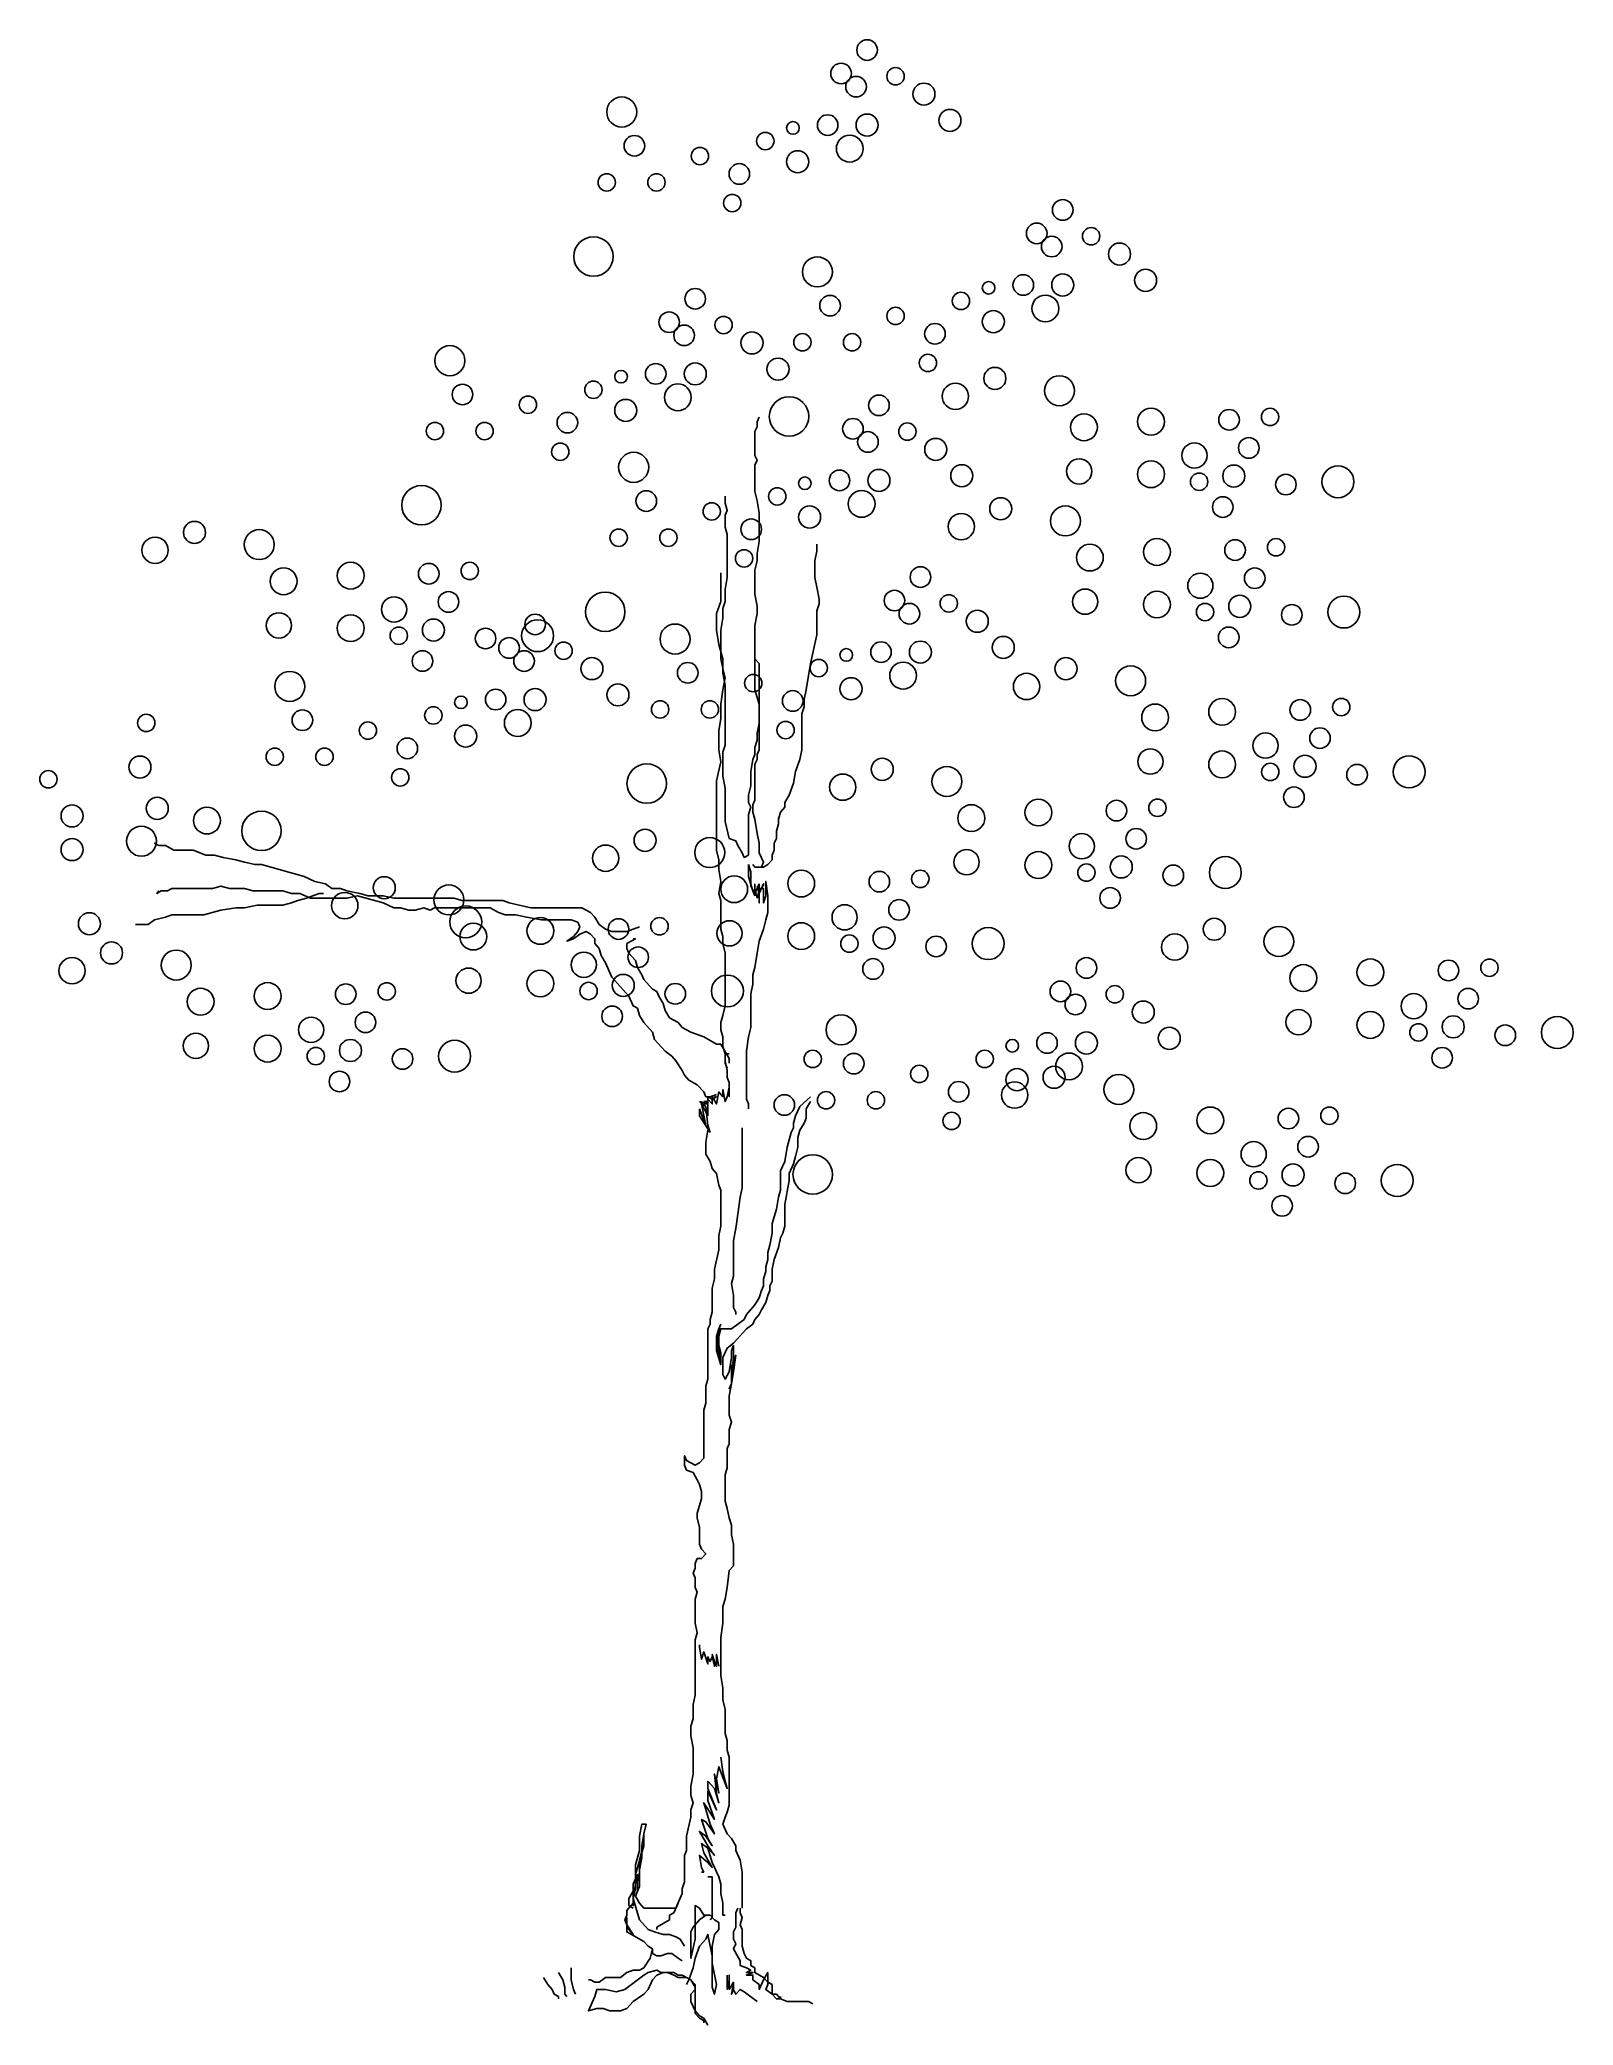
# Model space of a CAD drawing. Extents: x -1.33 to 1.78, y -0.05 to 3.98.
import ezdxf

# ---------------------------------------------------------------- set-up
doc = ezdxf.new("R2010")
doc.units = 0
doc.header["$LTSCALE"] = 100
doc.header["$MEASUREMENT"] = 0
doc.layers.add('P-ARVORE', color=2, linetype='CONTINUOUS')

msp = doc.modelspace()

# ---------------------------------------------------------------- linework, layer by layer
at = {"layer": 'P-ARVORE'}
for p, q in [((0.1091, 2.281), (0.1091, 2.3053)), ((0.1091, 2.3053), (0.1135, 2.2907)), ((0.1178, 2.2519), (0.1091, 2.281)), ((0.1135, 2.2907), (0.1135, 2.2616)), ((0.1135, 2.2616), (0.1221, 2.247)), ((0.1221, 2.2567), (0.1221, 2.2665)), ((0.1221, 2.2665), (0.1221, 2.2422)), ((0.1221, 2.247), (0.1308, 2.2665)), ((0.1265, 2.2373), (0.1221, 2.2567)), ((0.1308, 2.247), (0.1265, 2.2616)), ((0.1265, 2.2616), (0.1308, 2.2519)), ((0.1308, 2.2665), (0.1308, 2.247)), ((0.1221, 2.2422), (0.1178, 2.2519)), ((0.1308, 2.2519), (0.1265, 2.2373)), ((0.0615, 1.9218), (0.0615, 1.9024)), ((0.0615, 1.9218), (0.0701, 1.9218)), ((0.0701, 1.9218), (0.0615, 1.9218)), ((0.0615, 1.9024), (0.0658, 1.8926)), ((0.0225, 1.815), (0.0095, 1.8247)), ((0.0095, 1.8247), (0.0268, 1.8198)), ((0.0268, 1.7955), (0.0138, 1.8198)), ((0.0138, 1.8198), (0.0225, 1.7761)), ((0.0268, 1.8198), (0.0182, 1.8247)), ((0.0182, 1.8247), (0.0268, 1.8247)), ((0.0268, 1.8198), (0.0182, 1.8198)), ((0.0182, 1.8198), (0.0268, 1.8198)), ((0.0268, 1.7761), (0.0225, 1.815)), ((0.0268, 1.8247), (0.0268, 1.8344)), ((0.0268, 1.8344), (0.0355, 1.8295)), ((0.0268, 1.8295), (0.0268, 1.7955)), ((0.0355, 1.8295), (0.0442, 1.8344)), ((0.0442, 1.8344), (0.0398, 1.8344)), ((0.0225, 1.7761), (0.0095, 1.8101)), ((0.0095, 1.8101), (0.0095, 1.7955)), ((0.0095, 1.7955), (0.0312, 1.7616)), ((0.0312, 1.7616), (0.0268, 1.7761)), ((0.0485, 1.3635), (0.0528, 1.3732)), ((0.0528, 1.3732), (0.0485, 1.3635)), ((0.0442, 1.3489), (0.0485, 1.3295)), ((0.0442, 1.3198), (0.0442, 1.3489)), ((0.0485, 1.3295), (0.0528, 1.3149)), ((0.0528, 1.2907), (0.0442, 1.3198)), ((0.0528, 1.3149), (0.0528, 1.2907)), ((-0.3067, 0.0479), (-0.2981, 0.0333)), ((-0.2764, 0.0576), (-0.2678, 0.043)), ((-0.2678, 0.043), (-0.2634, 0.0284)), ((-0.2504, 0.0673), (-0.2504, 0.043)), ((-0.2504, 0.043), (-0.2461, 0.0236)), ((-0.2981, 0.0333), (-0.2894, 0.0236)), ((-0.2894, 0.0236), (-0.2851, 0.0139)), ((-0.2851, 0.0139), (-0.2764, 0.009)), ((-0.2764, 0.009), (-0.2764, 0.0042)), ((-0.2634, 0.0284), (-0.2634, 0.0139)), ((-0.2634, 0.0139), (-0.2591, 0.009)), ((-0.2461, 0.0236), (-0.2418, 0.0139))]:
    msp.add_line(p, q, dxfattribs=at)
for points in [[(0.1351, 2.3004), (0.1395, 2.3101), (0.1308, 2.3296), (0.1308, 2.349), (0.1265, 2.3684), (0.1221, 2.3975), (0.1178, 2.4121), (0.1178, 2.4267), (0.1221, 2.4364), (0.1221, 2.5092), (0.1265, 2.5189), (0.1265, 2.5286), (0.1308, 2.5383), (0.1308, 2.7131), (0.1221, 2.7228), (0.1221, 2.7908), (0.1265, 2.815), (0.1265, 2.8296), (0.1221, 2.8539), (0.1221, 2.9024), (0.1265, 2.9218), (0.1265, 2.9364), (0.1308, 2.9607), (0.1308, 3.0189), (0.1265, 3.0432), (0.1221, 3.0626), (0.1221, 3.116), (0.1265, 3.1257), (0.1221, 3.1354), (0.1221, 3.184), (0.1265, 3.1937), (0.1265, 3.2034), (0.1308, 3.2131)], [(0.0528, 2.8976), (0.0528, 2.8393), (0.0442, 2.815), (0.0442, 2.7811), (0.0485, 2.7519), (0.0572, 2.7228), (0.0572, 2.7034), (0.0528, 2.7228), (0.0528, 2.7811), (0.0572, 2.8053), (0.0572, 2.8247), (0.0615, 2.8393), (0.0615, 2.8636), (0.0658, 2.8879), (0.0658, 2.9752), (0.0615, 2.9898), (0.0615, 3.0141), (0.0658, 3.0238), (0.0615, 3.0384), (0.0615, 3.0529)], [(0.2478, 2.9558), (0.2478, 2.9413), (0.2434, 2.9218), (0.2434, 2.8879), (0.2478, 2.8684), (0.2521, 2.8442), (0.2521, 2.8345), (0.2478, 2.8199), (0.2478, 2.7713), (0.2348, 2.7131), (0.2304, 2.6888), (0.2261, 2.6597), (0.2218, 2.6403), (0.2218, 2.6257), (0.2174, 2.6111), (0.2174, 2.5383), (0.2131, 2.5189), (0.2044, 2.4946), (0.2001, 2.4704), (0.1914, 2.4461), (0.1828, 2.4315), (0.1828, 2.4218), (0.1741, 2.4121), (0.1698, 2.3975), (0.1698, 2.3878), (0.1655, 2.3733), (0.1655, 2.3587), (0.1611, 2.349), (0.1611, 2.3344), (0.1568, 2.3247), (0.1568, 2.315), (0.1481, 2.3053), (0.1395, 2.3004), (0.1221, 2.3004), (0.1178, 2.3053)], [(0.1221, 2.7374), (0.1221, 2.6597), (0.1308, 2.6306), (0.1308, 2.5917), (0.1265, 2.5723), (0.1265, 2.5577), (0.1221, 2.5432), (0.1221, 2.5286), (0.1178, 2.5189), (0.1135, 2.4946), (0.1135, 2.4655), (0.1091, 2.4461), (0.1091, 2.4315), (0.1135, 2.4218), (0.1091, 2.4072), (0.1091, 2.3247), (0.1005, 2.3199), (0.0961, 2.3296), (0.0875, 2.3441), (0.0831, 2.3538), (0.0701, 2.3587), (0.0615, 2.3927), (0.0615, 2.4606), (0.0572, 2.4849), (0.0572, 2.5335), (0.0615, 2.548), (0.0615, 2.6694), (0.0572, 2.6937), (0.0572, 2.7034), (0.0615, 2.684), (0.0572, 2.6597), (0.0528, 2.6306), (0.0528, 2.6014), (0.0485, 2.5772), (0.0485, 2.5383), (0.0528, 2.514), (0.0442, 2.4752), (0.0442, 2.3344), (0.0485, 2.315), (0.0485, 2.2956), (0.0528, 2.2713), (0.0485, 2.247)], [(-0.1118, 2.1791), (-0.1378, 2.1694), (-0.1681, 2.1694), (-0.1811, 2.1742), (-0.1941, 2.1839), (-0.2028, 2.1985), (-0.2114, 2.2082), (-0.2288, 2.2179), (-0.3327, 2.2179), (-0.3761, 2.2276), (-0.3891, 2.2325), (-0.4714, 2.2325), (-0.4887, 2.2373), (-0.61, 2.2373), (-0.6317, 2.2422), (-0.662, 2.2422), (-0.6793, 2.247), (-0.7053, 2.2519), (-0.7183, 2.2567), (-0.7356, 2.2567), (-0.7486, 2.2665), (-0.7703, 2.2713), (-0.7919, 2.281), (-0.8786, 2.3053), (-0.8916, 2.3053), (-0.9132, 2.3101), (-0.9306, 2.315), (-0.9566, 2.3199), (-0.9739, 2.3247), (-0.9912, 2.3247), (-1.0172, 2.3344), (-1.0562, 2.3344), (-1.0735, 2.3441), (-1.0865, 2.3441), (-1.0952, 2.349), (-1.0909, 2.349)], [(0.0442, 1.8392), (0.0312, 1.8344), (0.0225, 1.8344), (0.0182, 1.8441), (0.0052, 1.8587), (-0.0122, 1.8684), (-0.0208, 1.8781), (-0.0252, 1.8878), (-0.0382, 1.9072), (-0.0468, 1.9169), (-0.0598, 1.9266), (-0.0815, 1.9509), (-0.0858, 1.9655), (-0.1031, 1.9849), (-0.1118, 1.9994), (-0.1161, 2.014), (-0.1248, 2.0189), (-0.1335, 2.0383), (-0.1681, 2.0771), (-0.1811, 2.1063), (-0.1898, 2.1208), (-0.1941, 2.1354), (-0.2028, 2.1451), (-0.2028, 2.1548), (-0.2114, 2.1645), (-0.2201, 2.1694), (-0.2331, 2.1645), (-0.2461, 2.1548), (-0.2591, 2.1499), (-0.2461, 2.1597), (-0.2374, 2.1694), (-0.2331, 2.1791), (-0.2374, 2.1888), (-0.2504, 2.1936), (-0.3111, 2.1936), (-0.3414, 2.1985), (-0.3631, 2.2033), (-0.3847, 2.2033), (-0.3977, 2.2082), (-0.4151, 2.2179), (-0.5277, 2.2179), (-0.5364, 2.2131), (-0.5493, 2.2179), (-0.5667, 2.2131), (-0.5797, 2.2131), (-0.597, 2.2179), (-0.61, 2.2179), (-0.6317, 2.2276), (-0.6836, 2.2422), (-0.7053, 2.2373), (-0.779, 2.2373), (-0.8006, 2.247), (-0.8179, 2.247), (-0.8353, 2.2519), (-0.8959, 2.2519), (-0.9132, 2.2567), (-0.9436, 2.2567), (-0.9609, 2.2616), (-0.9782, 2.2567), (-1.0605, 2.2567), (-1.0692, 2.2519), (-1.0822, 2.2519), (-1.0909, 2.247), (-1.0865, 2.2519)], [(0.1395, 2.2616), (0.1395, 2.2665), (0.1308, 2.247), (0.1308, 2.2276), (0.1308, 2.2567), (0.1395, 2.2567), (0.1395, 2.2276), (0.1438, 2.2422), (0.1438, 2.2713), (0.1481, 2.2422), (0.1481, 2.2082), (0.1438, 2.1936), (0.1395, 2.1742), (0.1308, 2.1499), (0.1265, 2.1257), (0.1221, 2.0965), (0.1178, 2.082), (0.1178, 2.0626), (0.1135, 2.0431), (0.1135, 1.9752), (0.1091, 1.9558), (0.1048, 1.9266), (0.1048, 1.8295), (0.1091, 1.8198), (0.1091, 1.8101)], [(-0.753, 2.247), (-0.7616, 2.247), (-0.7876, 2.2373), (-0.8049, 2.2325), (-0.8179, 2.2276), (-0.8353, 2.2228), (-0.8873, 2.2228), (-0.9132, 2.2179), (-0.9306, 2.2179), (-0.9609, 2.2131), (-0.9956, 2.2033), (-1.0605, 2.2033), (-1.0735, 2.1985), (-1.0952, 2.1936), (-1.1082, 2.1839), (-1.1342, 2.1839)], [(0.0485, 2.247), (0.0528, 2.2325), (0.0528, 2.1742), (0.0572, 2.1597), (0.0572, 2.1451), (0.0615, 2.1257), (0.0615, 2.0189), (0.0572, 1.9994), (0.0528, 1.9849), (0.0528, 1.9703), (0.0572, 1.9558), (0.0572, 1.9363), (0.0615, 1.9218), (0.0615, 1.9072), (0.0658, 1.8878), (0.0658, 1.8732), (0.0701, 1.8635), (0.0701, 1.8344), (0.0701, 1.8538), (0.0658, 1.8344), (0.0615, 1.8247), (0.0572, 1.849), (0.0572, 1.8344), (0.0485, 1.8441), (0.0442, 1.8198), (0.0355, 1.8344), (0.0355, 1.8198), (0.0268, 1.8295)], [(0.0701, 1.9024), (0.0701, 1.9121), (0.0528, 1.9412), (0.0442, 1.9412), (0.0182, 1.9558), (-0.0078, 1.9655), (-0.0252, 1.9752), (-0.0338, 1.9849), (-0.0512, 1.9946), (-0.0598, 2.0092), (-0.0641, 2.0237), (-0.0728, 2.0383), (-0.0771, 2.048), (-0.0858, 2.0528), (-0.1031, 2.0723), (-0.1075, 2.082), (-0.1161, 2.0965), (-0.1205, 2.1111), (-0.1335, 2.1257), (-0.1378, 2.1354), (-0.1378, 2.1451), (-0.1205, 2.1548), (-0.1248, 2.1548)], [(0.2348, 1.8344), (0.2131, 1.815), (0.2044, 1.7955), (0.2001, 1.781), (0.2001, 1.7713), (0.1958, 1.7616), (0.1871, 1.7324), (0.1828, 1.7033), (0.1741, 1.6839), (0.1741, 1.6451), (0.1698, 1.6305), (0.1655, 1.6062), (0.1568, 1.5771), (0.1568, 1.5577), (0.1525, 1.5334), (0.1481, 1.5188), (0.1481, 1.5043), (0.1438, 1.4897), (0.1438, 1.48), (0.1395, 1.4654), (0.1395, 1.4509), (0.1351, 1.4412), (0.1308, 1.4266), (0.1221, 1.412), (0.1048, 1.3926), (0.1005, 1.3829), (0.0745, 1.3635), (0.0485, 1.3635), (0.0442, 1.3246), (0.0528, 1.3052), (0.0528, 1.2907), (0.0485, 1.3198), (0.0442, 1.3441), (0.0485, 1.3635), (0.0442, 1.3489), (0.0528, 1.3635), (0.0485, 1.3489), (0.0485, 1.3149), (0.0528, 1.2955)], [(0.2348, 1.8247), (0.2261, 1.8101), (0.2261, 1.7907), (0.2218, 1.781), (0.2131, 1.7664), (0.2088, 1.7519), (0.2088, 1.7324), (0.2044, 1.713), (0.2001, 1.6985), (0.1914, 1.679), (0.1914, 1.6645), (0.1828, 1.6159), (0.1828, 1.5722), (0.1785, 1.5577), (0.1741, 1.548), (0.1698, 1.5285), (0.1611, 1.5043), (0.1568, 1.4848), (0.1568, 1.4606), (0.1525, 1.4509), (0.1525, 1.4412), (0.1481, 1.4314), (0.1438, 1.4169), (0.1351, 1.4023), (0.1308, 1.3926), (0.1221, 1.3829), (0.1178, 1.3732), (0.1048, 1.3635), (0.0788, 1.3344), (0.0658, 1.3246), (0.0572, 1.3052), (0.0572, 1.2712), (0.0615, 1.2615), (0.0701, 1.2761), (0.0745, 1.3052), (0.0745, 1.3198), (0.0788, 1.3295), (0.0788, 1.3052), (0.0745, 1.2664), (0.0745, 1.2615)], [(0.0268, 1.7664), (0.0225, 1.7421), (0.0225, 1.7179), (0.0312, 1.7033), (0.0355, 1.6887), (0.0442, 1.679), (0.0485, 1.6548), (0.0528, 1.6451), (0.0528, 1.5722), (0.0485, 1.5528), (0.0485, 1.5237), (0.0398, 1.4848), (0.0398, 1.4654), (0.0355, 1.446), (0.0355, 1.3975), (0.0312, 1.3829), (0.0312, 1.3732), (0.0268, 1.3635), (0.0268, 1.2615), (0.0225, 1.247), (0.0225, 1.213), (0.0182, 1.1984), (0.0182, 1.1013), (0.0095, 1.0916), (0.0008, 1.0868), (-0.0165, 1.0965), (-0.0208, 1.1062), (-0.0208, 1.0868), (-0.0165, 1.0771), (-0.0035, 1.0722), (0.0052, 1.0576), (0.0095, 1.0479), (0.0138, 1.0334), (0.0138, 1.0188), (0.0052, 0.9897), (0.0052, 0.98), (0.0095, 0.9605), (0.0095, 0.9266), (0.0138, 0.9168), (0.0225, 0.9071), (0.0138, 0.8974), (0.0052, 0.8974), (0.0008, 0.8877), (0.0008, 0.878), (-0.0035, 0.8683), (0.0008, 0.8586), (0.0008, 0.8392), (0.0052, 0.8295), (0.0008, 0.8149), (0.0008, 0.7664), (0.0052, 0.7469), (0.0008, 0.7324), (0.0008, 0.6207), (-0.0035, 0.6013), (-0.0035, 0.5722), (-0.0078, 0.5576), (-0.0078, 0.5382), (-0.0035, 0.5139), (-0.0035, 0.4605), (-0.0078, 0.4362), (-0.0078, 0.4168), (-0.0035, 0.4023), (-0.0078, 0.3877), (-0.0078, 0.3731), (-0.0165, 0.3343), (-0.0165, 0.3052), (-0.0208, 0.2954), (-0.0208, 0.242), (-0.0252, 0.2275), (-0.0252, 0.2178), (-0.0382, 0.1886), (-0.1031, 0.1886), (-0.1118, 0.1984), (-0.1205, 0.2129), (-0.1161, 0.2226), (-0.1118, 0.2323), (-0.1118, 0.2663), (-0.1075, 0.2906), (-0.1075, 0.3149), (-0.1031, 0.3391), (-0.1031, 0.3149), (-0.1205, 0.2566), (-0.1205, 0.2275), (-0.1205, 0.242), (-0.1205, 0.2323), (-0.1248, 0.2226), (-0.1335, 0.2081), (-0.1335, 0.1935), (-0.1248, 0.1886)], [(0.0961, 1.7713), (0.0961, 1.6499), (0.0918, 1.6305), (0.0875, 1.5965), (0.0831, 1.5674), (0.0788, 1.5431), (0.0788, 1.4703), (0.0745, 1.4557), (0.0788, 1.4314), (0.0788, 1.4072), (0.0831, 1.3975), (0.0831, 1.3926)], [(0.0745, 1.2518), (0.0788, 1.2761), (0.0831, 1.3101), (0.0745, 1.2858), (0.0745, 1.2518), (0.0701, 1.2421), (0.0745, 1.2518), (0.0745, 1.2664), (0.0745, 1.2518), (0.0701, 1.2276), (0.0701, 1.1887), (0.0745, 1.1741), (0.0701, 1.1596), (0.0701, 1.1305), (0.0658, 1.1207), (0.0658, 1.0819), (0.0615, 1.0673), (0.0615, 1.0139), (0.0658, 0.9994), (0.0701, 0.98), (0.0745, 0.9654), (0.0745, 0.946), (0.0788, 0.9266), (0.0788, 0.8829), (0.0701, 0.8732), (0.0658, 0.8392), (0.0615, 0.8149), (0.0572, 0.8003), (0.0572, 0.7664), (0.0528, 0.7372), (0.0528, 0.6596), (0.0572, 0.6353), (0.0572, 0.611), (0.0615, 0.5916), (0.0615, 0.543), (0.0658, 0.5285), (0.0658, 0.5091), (0.0701, 0.4945), (0.0701, 0.3974), (0.0658, 0.3828), (0.0615, 0.3731), (0.0572, 0.3586), (0.0658, 0.3391), (0.0745, 0.3294), (0.0831, 0.3149), (0.0831, 0.3052), (0.0918, 0.2857), (0.0961, 0.2615), (0.0961, 0.1886)], [(0.0485, 0.679), (0.0442, 0.7032), (0.0442, 0.679), (0.0398, 0.6887), (0.0355, 0.7032), (0.0398, 0.679), (0.0355, 0.6984), (0.0312, 0.6887), (0.0268, 0.6984), (0.0268, 0.6838), (0.0182, 0.7081), (0.0138, 0.6935), (0.0095, 0.7178), (0.0095, 0.7227)], [(0.0528, 0.4945), (0.0572, 0.4654), (0.0615, 0.4459), (0.0658, 0.4314), (0.0485, 0.4751), (0.0442, 0.4508), (0.0485, 0.4217), (0.0398, 0.4605), (0.0442, 0.4217), (0.0485, 0.4023), (0.0398, 0.4314), (0.0268, 0.4459), (0.0268, 0.4314), (0.0442, 0.3877), (0.0268, 0.4265), (0.0268, 0.4071), (0.0398, 0.3683), (0.0182, 0.4023), (0.0312, 0.3586), (0.0398, 0.3391), (0.0225, 0.3634), (0.0138, 0.3683), (0.0268, 0.3294), (0.0355, 0.3149), (0.0225, 0.3343), (0.0095, 0.344), (0.0268, 0.3149), (0.0398, 0.2954), (0.0268, 0.31)], [(0.0138, 0.2615), (0.0182, 0.2615), (0.0138, 0.2712), (0.0095, 0.2954), (0.0268, 0.2809), (0.0355, 0.2712), (0.0182, 0.3003), (0.0138, 0.3197), (0.0268, 0.31), (0.0355, 0.2809), (0.0485, 0.2518), (0.0528, 0.2372), (0.0528, 0.2178), (0.0572, 0.1984), (0.0572, 0.1741), (0.0615, 0.1741)], [(-0.0208, 0.111), (-0.0295, 0.1255), (-0.0382, 0.1304), (-0.0512, 0.1352), (-0.0641, 0.1352), (-0.0815, 0.1401), (-0.0945, 0.145), (-0.1118, 0.1644), (-0.1248, 0.2081), (-0.1205, 0.2275), (-0.1248, 0.2081), (-0.1248, 0.1935), (-0.1248, 0.2372), (-0.1161, 0.2566), (-0.1205, 0.2372), (-0.1248, 0.2081), (-0.1248, 0.1984), (-0.1378, 0.1838), (-0.1378, 0.1741), (-0.1421, 0.1644), (-0.1378, 0.1547), (-0.1248, 0.1352), (-0.1378, 0.1498), (-0.1378, 0.1692), (-0.1378, 0.1401), (-0.1031, 0.1207), (-0.0945, 0.111), (-0.0858, 0.1061)], [(0.0268, 0.2518), (0.0355, 0.2518), (0.0355, 0.1692), (0.0312, 0.1644)], [(-0.0338, 0.1984), (-0.0425, 0.1789), (-0.0512, 0.1741), (-0.0512, 0.1644), (-0.0771, 0.1498), (-0.0771, 0.145)], [(-0.0165, 0.0333), (-0.0122, 0.043), (-0.0035, 0.0673), (0.0008, 0.0867), (0.0095, 0.111), (0.0225, 0.1255), (0.0268, 0.1352), (0.0355, 0.0916), (0.0355, 0.0284), (0.0398, 0.0139), (0.0442, 0.0333), (0.0355, 0.077), (0.0355, 0.111), (0.0398, 0.1352), (0.0485, 0.145), (0.0485, 0.1595), (0.0398, 0.1644), (0.0312, 0.1741), (0.0182, 0.1741), (0.0095, 0.1886), (0.0008, 0.1935), (0.0008, 0.1255), (-0.0078, 0.0867), (-0.0078, 0.1401), (-0.0035, 0.1498), (0.0095, 0.1644), (0.0225, 0.1741)], [(0.0875, 0.1886), (0.0831, 0.1789), (0.0831, 0.1498), (0.0788, 0.1401), (0.0788, 0.1255), (0.0831, 0.1158), (0.0788, 0.1061), (0.0918, 0.0818), (0.0918, 0.0721), (0.1048, 0.0673), (0.1135, 0.0624), (0.1048, 0.0576), (0.1178, 0.0576), (0.1048, 0.0527), (0.1178, 0.0527), (0.1178, 0.043), (0.1308, 0.0333), (0.1308, 0.0236), (0.1395, 0.043), (0.1481, 0.0576), (0.1481, 0.0333), (0.1438, 0.0236), (0.1568, 0.0139), (0.1655, 0.0042), (0.1741, 0.0042), (0.1871, -0.0007), (0.2304, -0.0007), (0.2391, -0.0055)], [(0.0918, 0.1886), (0.0918, 0.1789), (0.0961, 0.1692), (0.0918, 0.1547), (0.0961, 0.145), (0.0961, 0.111), (0.1005, 0.0964), (0.1048, 0.0867), (0.1135, 0.0818), (0.1135, 0.0721), (0.1221, 0.0673), (0.1221, 0.0576), (0.1395, 0.0479), (0.1481, 0.0381), (0.1568, 0.0333), (0.1568, 0.0139), (0.1655, 0.0139), (0.1741, 0.0042), (0.1741, 0.009)], [(-0.0252, 0.0818), (-0.0338, 0.0867), (-0.0468, 0.0964), (-0.0555, 0.0964), (-0.0685, 0.0916), (-0.0771, 0.0916), (-0.0858, 0.0964), (-0.0858, 0.1061), (-0.0901, 0.0867), (-0.1031, 0.0673), (-0.1118, 0.0624), (-0.1248, 0.0624), (-0.1378, 0.0576), (-0.1508, 0.0479), (-0.1811, 0.0479), (-0.1941, 0.0381), (-0.2028, 0.0381), (-0.2114, 0.043), (-0.2158, 0.043)], [(0.0268, -0.0492), (0.0182, -0.0347), (0.0095, -0.0298), (0.0008, -0.0201), (-0.0078, -0.0007), (-0.0078, 0.0139), (0.0008, 0.0236), (0.0008, 0.0333), (-0.0078, 0.043), (-0.0252, 0.0527), (-0.0338, 0.0527), (-0.0425, 0.0576), (-0.0641, 0.0576), (-0.0771, 0.0527), (-0.0858, 0.043), (-0.0945, 0.0236), (-0.1031, 0.0139), (-0.1248, -0.0007), (-0.1378, -0.0153), (-0.1508, -0.0201), (-0.1725, -0.0201), (-0.1854, -0.0153), (-0.1984, -0.0153), (-0.2158, -0.0201), (-0.2028, 0.009), (-0.1984, 0.0236), (-0.1811, 0.0236), (-0.1595, 0.0187), (-0.1421, 0.0236), (-0.1031, 0.0527), (-0.0945, 0.0576), (-0.0771, 0.0624), (-0.0685, 0.0576), (-0.0555, 0.0576), (-0.0425, 0.0527), (-0.0338, 0.0479), (-0.0165, 0.0479), (-0.0078, 0.043), (0.0008, 0.0284), (0.0008, -0.025), (0.0095, -0.0347), (0.0182, -0.0395), (0.0182, -0.0444)], [(0.1265, -0.0007), (0.1005, 0.0187), (0.0918, 0.0236), (0.0831, 0.0139), (0.0788, 0.0236), (0.0745, 0.0139), (0.0788, 0.0381), (0.0788, 0.0236), (0.0788, 0.0381), (0.0701, 0.0236), (0.0701, 0.0527), (0.0701, 0.043), (0.0658, 0.0236), (0.0658, 0.0527)]]:
    msp.add_lwpolyline(points, dxfattribs=at)
msp.add_lwpolyline([(-0.1161, 0.242), (-0.1161, 0.2226), (-0.1161, 0.242), (-0.1118, 0.2615), (-0.1118, 0.2857), (-0.1075, 0.3052), (-0.1075, 0.3149), (-0.1031, 0.3246), (-0.1031, 0.3391), (-0.0988, 0.3586), (-0.1075, 0.3586), (-0.1118, 0.3343), (-0.1118, 0.3052), (-0.1205, 0.276), (-0.1205, 0.2518)], close=True, dxfattribs=at)
at = {"layer": 'P-ARVORE', "linetype": 'CONTINUOUS'}
for centre, radius in [((0.3495, 3.9579), 0.0209), ((0.2967, 3.9103), 0.0209), ((0.4071, 3.9046), 0.0176), ((0.3271, 3.8836), 0.0209), ((0.4646, 3.8684), 0.0224), ((-0.148, 3.8322), 0.0305), ((0.3495, 3.8056), 0.0224), ((0.5174, 3.8151), 0.0224), ((0.1431, 3.7732), 0.0176), ((0.1991, 3.7998), 0.0128), ((0.2695, 3.8056), 0.0209), ((-0.1224, 3.7637), 0.0209), ((0.0104, 3.7427), 0.0176), ((0.2087, 3.7313), 0.0224), ((0.3143, 3.7579), 0.0272), ((-0.1784, 3.6894), 0.0176), ((-0.0776, 3.6894), 0.0176), ((0.0904, 3.7065), 0.0209), ((0.076, 3.6475), 0.0176), ((0.7462, 3.6335), 0.0209), ((0.6934, 3.5859), 0.0209), ((0.8038, 3.5802), 0.0176), ((-0.2055, 3.539), 0.04), ((0.7238, 3.5593), 0.0209), ((0.8613, 3.544), 0.0224), ((0.2487, 3.5079), 0.0305), ((0.9141, 3.4907), 0.0224), ((0.0009, 3.4533), 0.0209), ((0.5398, 3.4488), 0.0176), ((0.5958, 3.4755), 0.0128), ((0.6662, 3.4812), 0.0209), ((0.7462, 3.4812), 0.0224), ((-0.0519, 3.4057), 0.0209), ((0.2743, 3.4393), 0.0209), ((0.4071, 3.4184), 0.0176), ((0.6054, 3.4069), 0.0224), ((0.711, 3.4336), 0.0272), ((-0.0215, 3.3791), 0.0209), ((0.0584, 3.4), 0.0176), ((0.116, 3.3638), 0.0224), ((0.4871, 3.3822), 0.0209), ((-0.4966, 3.3277), 0.0305), ((0.2183, 3.365), 0.0176), ((0.3191, 3.365), 0.0176), ((-0.1495, 3.2953), 0.0128), ((-0.0791, 3.301), 0.0209), ((0.0009, 3.301), 0.0224), ((0.1688, 3.3105), 0.0224), ((0.4727, 3.3231), 0.0176), ((0.6085, 3.2916), 0.0224), ((-0.471, 3.2591), 0.0209), ((-0.2055, 3.2686), 0.0176), ((-0.0343, 3.2534), 0.0272), ((0.5285, 3.2554), 0.0267), ((0.7396, 3.2668), 0.0304), ((-0.3382, 3.2382), 0.0176), ((-0.2583, 3.202), 0.0209), ((-0.1399, 3.2267), 0.0224), ((0.1912, 3.2146), 0.04), ((0.3735, 3.2371), 0.0209), ((0.9252, 3.204), 0.0272), ((1.0835, 3.2078), 0.0209), ((1.1667, 3.2135), 0.0176), ((-0.527, 3.1848), 0.0176), ((-0.4262, 3.1848), 0.0176), ((0.3207, 3.1895), 0.0209), ((0.3511, 3.1628), 0.0209), ((0.4311, 3.1838), 0.0176), ((0.7892, 3.1926), 0.0272), ((-0.2727, 3.1429), 0.0176), ((0.4887, 3.1476), 0.0224), ((1.0132, 3.1354), 0.0256), ((1.1235, 3.1507), 0.0209), ((-0.1239, 3.1114), 0.0305), ((0.2935, 3.0848), 0.0209), ((0.3735, 3.0848), 0.0224), ((0.5415, 3.0943), 0.0224), ((0.7796, 3.1031), 0.0256), ((0.9252, 3.0974), 0.0272), ((1.0931, 3.0936), 0.0224), ((1.3043, 3.0821), 0.0324), ((-0.5542, 3.0344), 0.04), ((-0.0983, 3.0429), 0.0209), ((0.1672, 3.0524), 0.0176), ((0.2232, 3.079), 0.0128), ((0.3383, 3.0372), 0.0272), ((1.0228, 3.0821), 0.0176), ((1.1987, 3.0764), 0.0209), ((0.0344, 3.0219), 0.0176), ((0.2328, 3.0105), 0.0224), ((0.6205, 3.0273), 0.0224), ((0.7517, 3.0025), 0.0304), ((1.0707, 3.0307), 0.0209), ((-1.0144, 2.9792), 0.0224), ((-0.8832, 2.9545), 0.0304), ((-0.1543, 2.9686), 0.0176), ((-0.0535, 2.9686), 0.0176), ((0.1144, 2.9857), 0.0209), ((0.5405, 2.9911), 0.0267), ((-1.0944, 2.9431), 0.0267), ((0.1, 2.9267), 0.0176), ((0.8012, 2.9283), 0.0272), ((0.9372, 2.9397), 0.0272), ((1.0956, 2.9435), 0.0209), ((1.1787, 2.9492), 0.0176), ((-0.8337, 2.8802), 0.0272), ((-0.6977, 2.8917), 0.0272), ((-0.5394, 2.8955), 0.0209), ((-0.4562, 2.9012), 0.0176), ((0.4577, 2.8887), 0.0209), ((1.1355, 2.8864), 0.0209), ((0.4049, 2.8411), 0.0209), ((0.7917, 2.8388), 0.0256), ((0.9372, 2.8331), 0.0272), ((1.0252, 2.8712), 0.0256), ((-0.6097, 2.8231), 0.0256), ((-0.4994, 2.8383), 0.0209), ((-0.1815, 2.8182), 0.04), ((0.4353, 2.8144), 0.0209), ((0.5152, 2.8354), 0.0176), ((0.5728, 2.7992), 0.0224), ((1.0348, 2.8178), 0.0176), ((1.1052, 2.8293), 0.0224), ((1.2107, 2.8121), 0.0209), ((1.3163, 2.8178), 0.0324), ((-0.8433, 2.7907), 0.0256), ((-0.6977, 2.785), 0.0272), ((-0.6001, 2.7698), 0.0176), ((-0.5298, 2.7812), 0.0224), ((-0.4242, 2.7641), 0.0209), ((-0.3186, 2.7698), 0.0324), ((-0.3237, 2.7926), 0.0209), ((-0.0398, 2.763), 0.0305), ((1.0828, 2.7664), 0.0209), ((-0.5521, 2.7184), 0.0209), ((-0.3765, 2.745), 0.0209), ((-0.3461, 2.7183), 0.0209), ((-0.2661, 2.7393), 0.0176), ((0.3073, 2.7307), 0.0128), ((0.3777, 2.7364), 0.0209), ((0.4577, 2.7364), 0.0224), ((0.6256, 2.7459), 0.0224), ((-0.2086, 2.7031), 0.0224), ((-0.0142, 2.6945), 0.0209), ((0.2513, 2.704), 0.0176), ((0.4225, 2.6888), 0.0272), ((0.7527, 2.7029), 0.0224), ((0.8839, 2.6782), 0.0304), ((-0.8212, 2.6669), 0.0305), ((-0.4037, 2.6403), 0.0209), ((-0.3237, 2.6403), 0.0224), ((-0.1558, 2.6498), 0.0224), ((0.1186, 2.6735), 0.0176), ((0.3169, 2.6621), 0.0224), ((0.6728, 2.6668), 0.0267), ((-0.7956, 2.5984), 0.0209), ((-0.5301, 2.6079), 0.0176), ((-0.4741, 2.6346), 0.0128), ((-0.3589, 2.5927), 0.0272), ((-0.0702, 2.6202), 0.0176), ((0.0306, 2.6202), 0.0176), ((0.1986, 2.6374), 0.0209), ((0.9335, 2.6039), 0.0272), ((1.0694, 2.6153), 0.0272), ((1.2278, 2.6192), 0.0209), ((1.311, 2.6249), 0.0176), ((-1.1123, 2.5928), 0.0176), ((-0.6628, 2.5774), 0.0176), ((-0.4645, 2.566), 0.0224), ((0.1842, 2.5783), 0.0176), ((1.2678, 2.562), 0.0209), ((-0.8516, 2.5241), 0.0176), ((-0.7508, 2.5241), 0.0176), ((-0.5828, 2.5412), 0.0209), ((0.9239, 2.5144), 0.0256), ((1.1574, 2.5468), 0.0256), ((-1.1251, 2.5033), 0.0224), ((-0.5972, 2.4822), 0.0176), ((-0.0974, 2.4698), 0.04), ((0.3801, 2.4987), 0.0224), ((0.5112, 2.474), 0.0304), ((1.0694, 2.5087), 0.0272), ((1.167, 2.4935), 0.0176), ((1.2374, 2.5049), 0.0224), ((1.343, 2.4878), 0.0209), ((1.4485, 2.4935), 0.0324), ((-1.3107, 2.4786), 0.0176), ((0.3001, 2.4625), 0.0267), ((1.215, 2.4421), 0.0209), ((-1.2627, 2.4043), 0.0224), ((-1.0899, 2.4196), 0.0224), ((-0.9892, 2.3948), 0.0272), ((0.5608, 2.3997), 0.0272), ((0.6968, 2.4111), 0.0272), ((0.8551, 2.4149), 0.0209), ((0.9383, 2.4206), 0.0176), ((-1.1219, 2.3529), 0.0304), ((-0.8787, 2.3737), 0.04), ((-0.1008, 2.3546), 0.0224), ((0.8951, 2.3578), 0.0209), ((-1.2627, 2.3358), 0.0224), ((-0.1807, 2.3184), 0.0267), ((0.0304, 2.3298), 0.0304), ((0.7848, 2.3426), 0.0256), ((0.5512, 2.3102), 0.0256), ((0.6968, 2.3045), 0.0272), ((0.7943, 2.2893), 0.0176), ((0.8647, 2.3007), 0.0224), ((0.9703, 2.2835), 0.0209), ((1.0759, 2.2893), 0.0324), ((-0.6297, 2.2585), 0.0224), ((-0.4986, 2.2337), 0.0304), ((0.08, 2.2555), 0.0272), ((0.2159, 2.267), 0.0272), ((0.3743, 2.2708), 0.0209), ((0.4574, 2.2765), 0.0176), ((0.8423, 2.2378), 0.0209), ((-0.7097, 2.2223), 0.0267), ((-0.4645, 2.1891), 0.0324), ((0.3039, 2.1984), 0.0256), ((0.4143, 2.2136), 0.0209), ((-1.2275, 2.1853), 0.0224), ((-0.449, 2.1594), 0.0272), ((-0.313, 2.1709), 0.0272), ((-0.1547, 2.1747), 0.0209), ((-0.0715, 2.1804), 0.0176), ((0.0704, 2.166), 0.0256), ((0.2159, 2.1603), 0.0272), ((0.3839, 2.1565), 0.0224), ((0.595, 2.1451), 0.0324), ((1.0533, 2.1744), 0.0224), ((1.1844, 2.1496), 0.0304), ((-1.1827, 2.1263), 0.0224), ((-0.1147, 2.1175), 0.0209), ((0.3135, 2.1451), 0.0176), ((0.4894, 2.1394), 0.0209), ((0.9733, 2.1382), 0.0267), ((-1.2627, 2.0901), 0.0267), ((-1.0515, 2.1016), 0.0304), ((-0.4586, 2.0699), 0.0256), ((-0.225, 2.1023), 0.0256), ((0.3615, 2.0937), 0.0209), ((0.7943, 2.0958), 0.0209), ((1.234, 2.0753), 0.0272), ((1.37, 2.0868), 0.0272), ((1.5283, 2.0906), 0.0209), ((1.6115, 2.0963), 0.0176), ((-1.002, 2.0273), 0.0272), ((-0.866, 2.0387), 0.0272), ((-0.7077, 2.0425), 0.0209), ((-0.6245, 2.0482), 0.0176), ((-0.313, 2.0642), 0.0272), ((-0.2154, 2.049), 0.0176), ((-0.1451, 2.0604), 0.0224), ((-0.0395, 2.0433), 0.0209), ((0.0661, 2.049), 0.0324), ((0.7415, 2.0482), 0.0209), ((0.8518, 2.0425), 0.0176), ((1.5683, 2.0334), 0.0209), ((-0.1675, 1.9976), 0.0209), ((0.7719, 2.0216), 0.0209), ((0.9094, 2.0063), 0.0224), ((1.4579, 2.0182), 0.0256), ((-0.778, 1.9702), 0.0256), ((-0.6677, 1.9854), 0.0209), ((0.2968, 1.9702), 0.0305), ((0.9622, 1.953), 0.0224), ((1.2244, 1.9858), 0.0256), ((1.37, 1.9801), 0.0272), ((1.4675, 1.9649), 0.0176), ((1.5379, 1.9763), 0.0224), ((1.6435, 1.9592), 0.0209), ((1.7491, 1.9649), 0.0324), ((-1.0116, 1.9378), 0.0256), ((-0.866, 1.9321), 0.0272), ((-0.7684, 1.9168), 0.0176), ((-0.6981, 1.9283), 0.0224), ((-0.4869, 1.9168), 0.0324), ((0.6439, 1.9378), 0.0128), ((0.7143, 1.9435), 0.0209), ((0.7943, 1.9435), 0.0224), ((1.5155, 1.9135), 0.0209), ((-0.5925, 1.9111), 0.0209), ((0.2392, 1.9111), 0.0176), ((0.3224, 1.9016), 0.0209), ((0.4552, 1.8807), 0.0176), ((0.5879, 1.9111), 0.0176), ((0.7287, 1.874), 0.0224), ((0.7591, 1.8959), 0.0272), ((-0.7204, 1.8654), 0.0209), ((0.5351, 1.8445), 0.0209), ((0.6487, 1.8378), 0.0267), ((0.6535, 1.8692), 0.0224), ((0.8599, 1.8493), 0.0304), ((0.1817, 1.8178), 0.0208), ((0.2664, 1.8273), 0.0176), ((0.3672, 1.8273), 0.0176), ((1.0454, 1.7864), 0.0272), ((1.2869, 1.796), 0.0176), ((0.5208, 1.7854), 0.0176), ((0.9094, 1.775), 0.0272), ((1.2037, 1.7902), 0.0209), ((1.1334, 1.7179), 0.0256), ((1.2437, 1.7331), 0.0209), ((0.2392, 1.6769), 0.04), ((0.8998, 1.6855), 0.0256), ((1.0454, 1.6798), 0.0272), ((1.2133, 1.676), 0.0224), ((1.4245, 1.6646), 0.0324), ((1.143, 1.6646), 0.0176), ((1.3189, 1.6588), 0.0209), ((1.191, 1.6131), 0.0209)]:
    msp.add_circle(centre, radius, dxfattribs=at)

doc.saveas('drawing.dxf')
